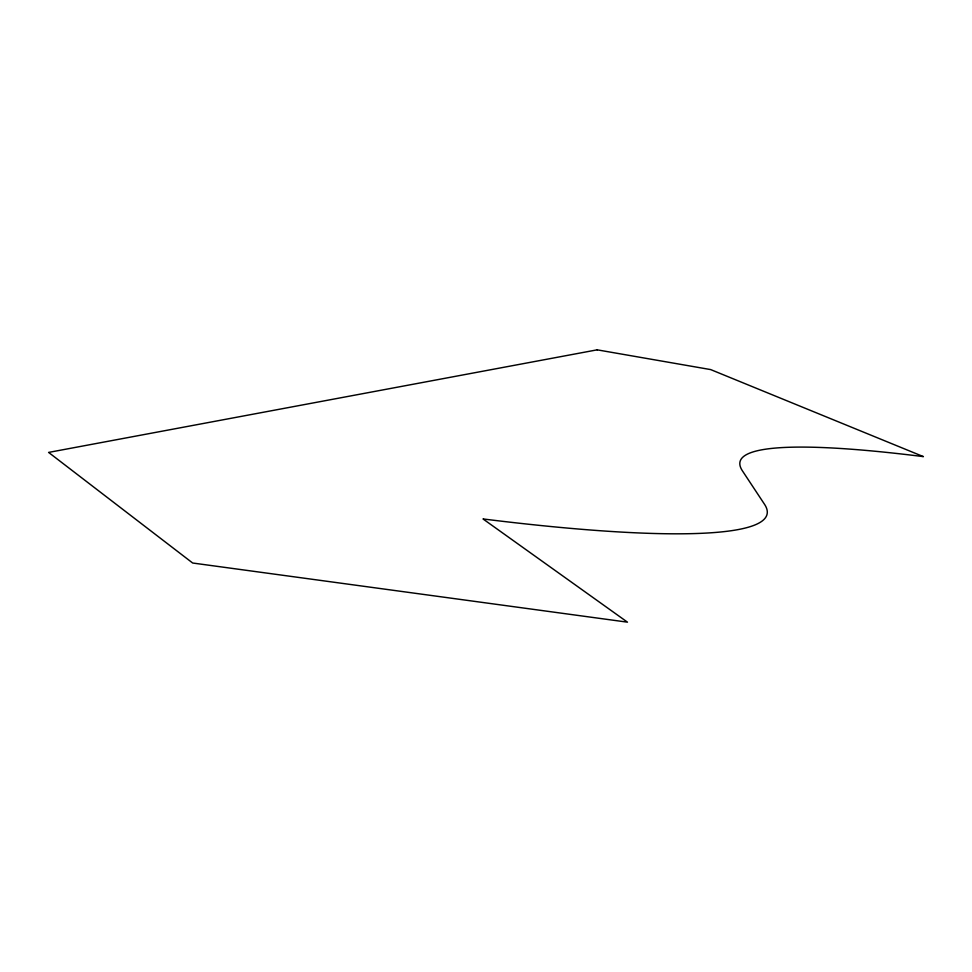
<?xml version="1.0" encoding="UTF-8"?>
<svg xmlns="http://www.w3.org/2000/svg" width="972" height="972" viewBox="0 0 972 972"><rect width="100%" height="100%" fill="white"/><g stroke="black" fill="none" stroke-linecap="round" stroke-linejoin="round"><path stroke-width="1.46" d="M597.173 349.835L48.6 452.417L192.675 563.019L627.475 622.165L483.011 518.951A627.669 75.269 11.7 0 0 764.417 504.14L742.438 470.873A701.857 73.751 13.9 0 1 923.4 456.621L710.678 369.591L597.173 349.835"/></g></svg>
